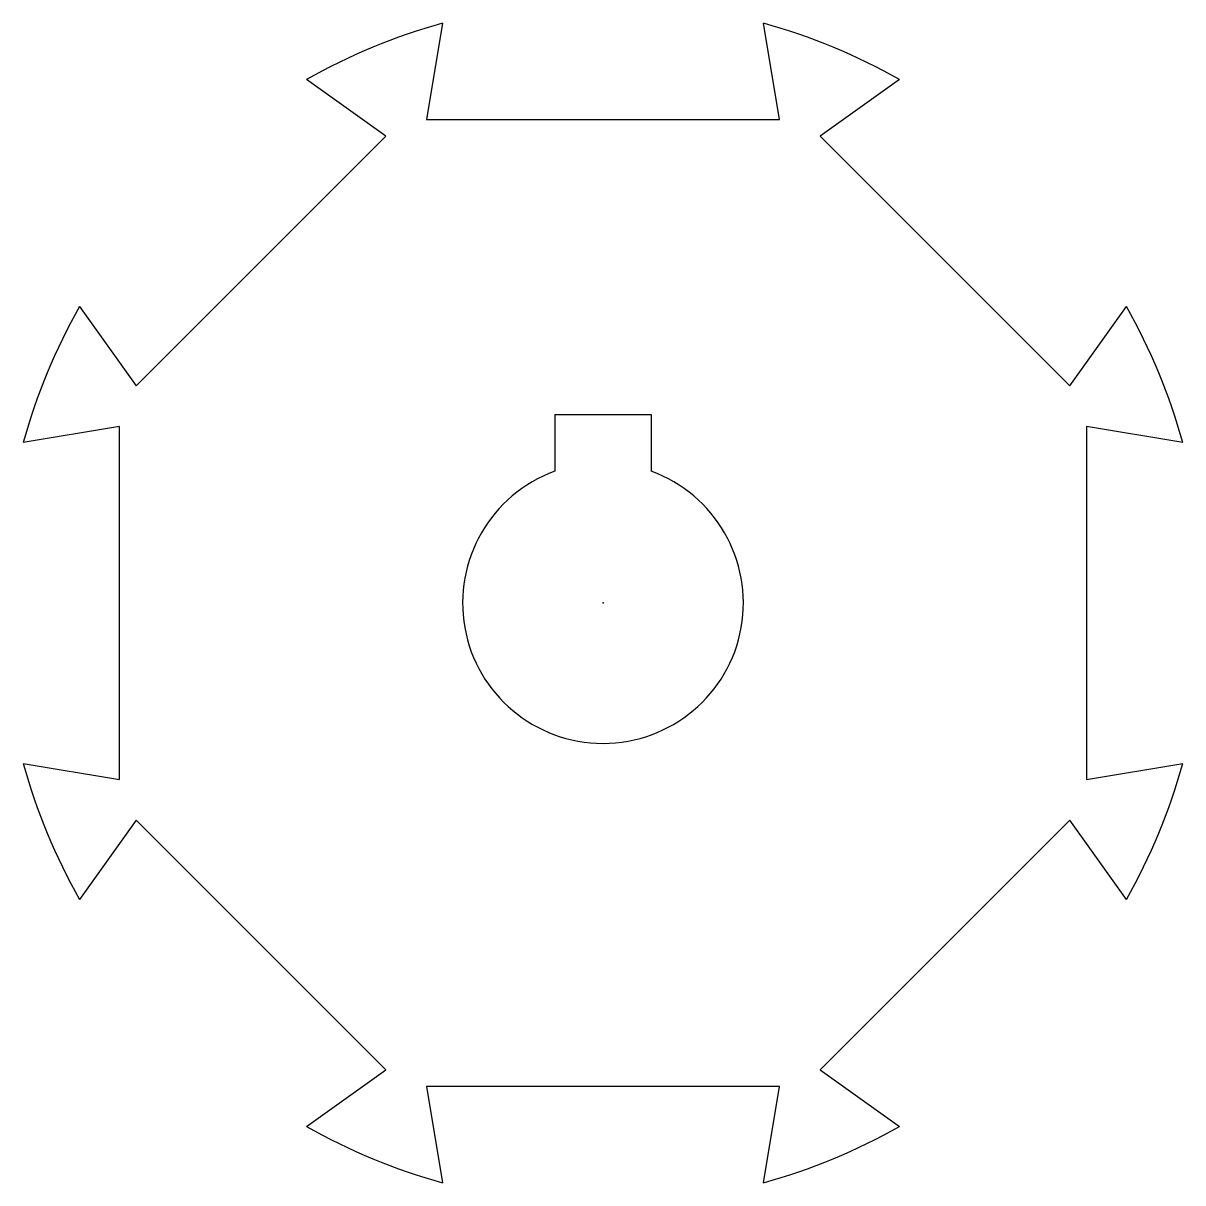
# Model space of a CAD drawing. Header units: millimetres. Extents: x -72 to 72, y -72 to 72.
import ezdxf

# ---------------------------------------------------------------- set-up
doc = ezdxf.new("R2010")
doc.units = ezdxf.units.MM
doc.header["$PDSIZE"] = -1

msp = doc.modelspace()

# ---------------------------------------------------------------- linework, layer by layer
at = {"color": 7, "linetype": 'Continuous'}
for p, q in [((-20, 72.28), (-22, 60.28)), ((22, 60.28), (20, 72.28)), ((-27.07, 58.18), (-36.97, 65.25)), ((36.97, 65.25), (27.07, 58.18)), ((-22, 60.28), (22, 60.28)), ((-58.18, 27.07), (-27.07, 58.18)), ((27.07, 58.18), (58.18, 27.07)), ((-65.25, 36.97), (-58.18, 27.07)), ((58.18, 27.07), (65.25, 36.97)), ((-6, 23.5), (6, 23.5)), ((-6, 23.5), (-6, 16.44)), ((6, 23.5), (6, 16.44)), ((-60.28, 22), (-72.28, 20)), ((-60.28, -22), (-60.28, 22)), ((60.28, 22), (60.28, -22)), ((72.28, 20), (60.28, 22)), ((-72.28, -20), (-60.28, -22)), ((60.28, -22), (72.28, -20)), ((-58.18, -27.07), (-65.25, -36.97)), ((-27.07, -58.18), (-58.18, -27.07)), ((58.18, -27.07), (27.07, -58.18)), ((65.25, -36.97), (58.18, -27.07)), ((-36.97, -65.25), (-27.07, -58.18)), ((27.07, -58.18), (36.97, -65.25)), ((-22, -60.28), (-20, -72.28)), ((22, -60.28), (-22, -60.28)), ((20, -72.28), (22, -60.28))]:
    msp.add_line(p, q, dxfattribs=at)
for radius, start, end in [(75, 105.466, 119.534), (75, 60.466, 74.534), (75, 150.466, 164.534), (75, 15.466, 29.534), (17.5, 110.051, 69.949), (75, 195.466, 209.534), (75, 330.466, 344.534), (75, 240.466, 254.534), (75, 285.466, 299.534)]:
    msp.add_arc((0, 0), radius, start, end, dxfattribs=at)
msp.add_point((0, 0), dxfattribs=at)

doc.saveas('drawing.dxf')
